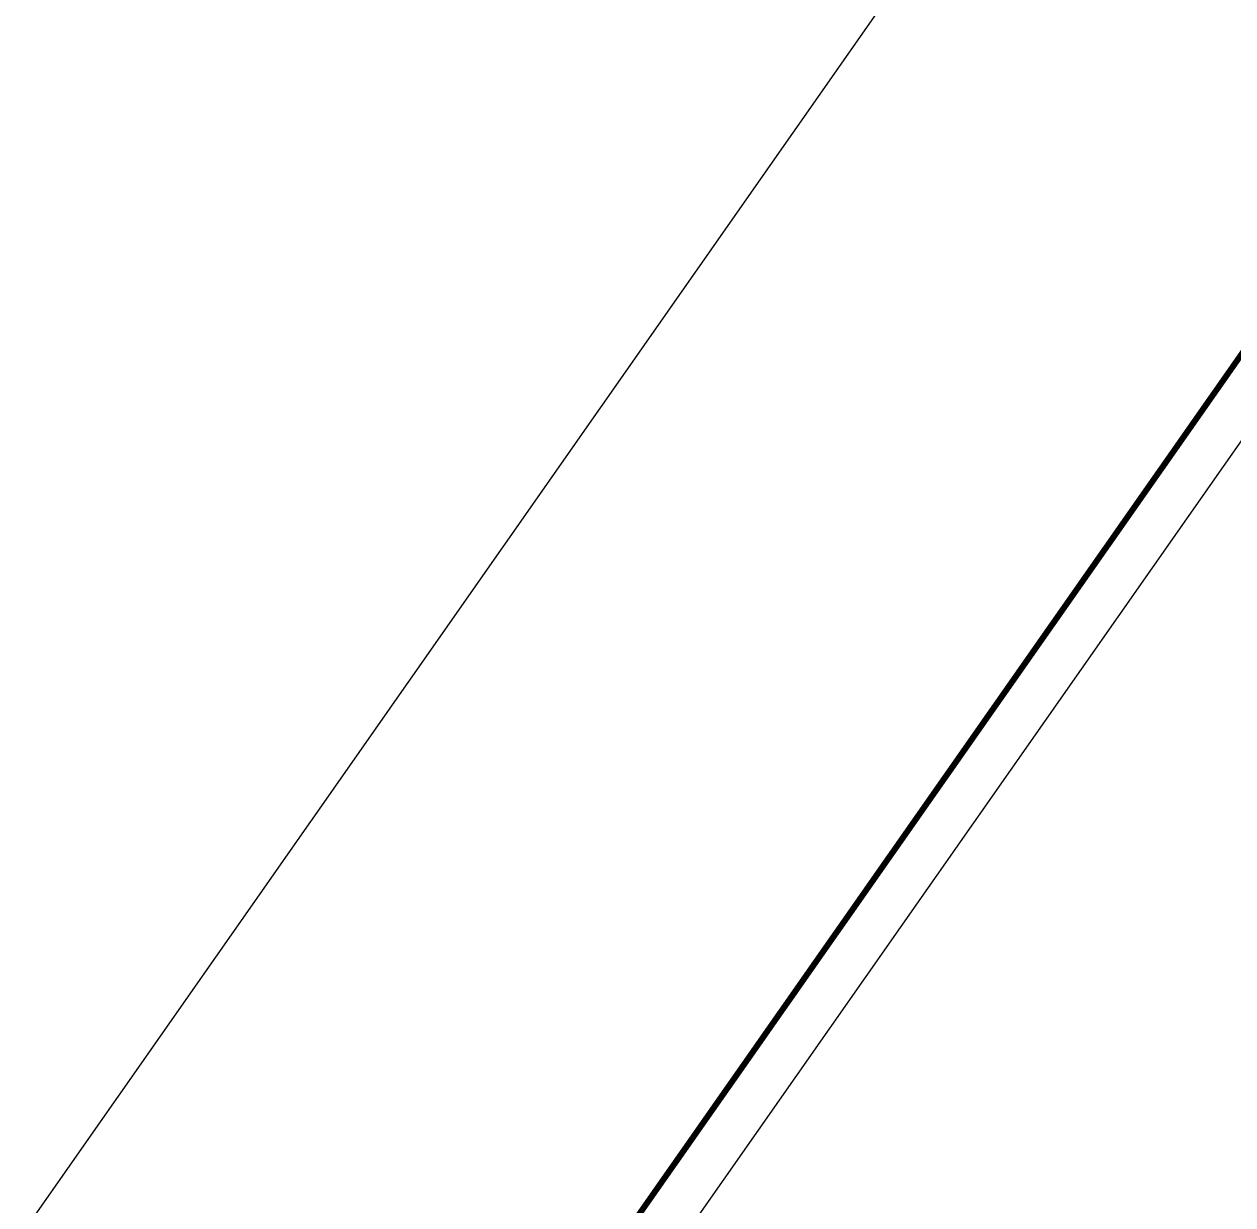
# Model space of a CAD drawing. Header units: inches. Extents: x 36473197 to 36486087, y 3899343 to 3911260.
# Drawn here: x 36473860.2 to 36474104.6, y 3906709.9 to 3906948.7 of the extents above; entities that cross this region are included whole.
import ezdxf

# ---------------------------------------------------------------- set-up
doc = ezdxf.new("R2010")
doc.units = ezdxf.units.IN
doc.header["$MEASUREMENT"] = 0
doc.layers.add('四盘区辅运巷', color=7, linetype='Continuous', lineweight=0)
doc.layers.add('图例区', color=7, linetype='Continuous', lineweight=0)
doc.styles.add('宋体', font='SIMSUN.TTC')

msp = doc.modelspace()

# ---------------------------------------------------------------- linework, layer by layer
at = {"layer": '四盘区辅运巷', "color": 7, "linetype": 'Continuous', "flags": 128}
for points in [[(36473197.18, 3905757.93), (36482207.75, 3899448.44), (36485936.09, 3904772.87), (36476925.52, 3911082.36), (36473197.18, 3905757.93)], [(36473350.38, 3905784.94), (36482180.74, 3899601.64), (36485782.89, 3904745.86), (36476952.53, 3910929.16), (36473350.38, 3905784.94)]]:
    msp.add_lwpolyline(points, dxfattribs=at)
at = {"layer": '四盘区辅运巷', "color": 7, "linetype": 'Continuous', "lineweight": 100, "flags": 128}
msp.add_lwpolyline([(36473336.46, 3905782.48), (36482183.2, 3899587.72), (36485796.81, 3904748.32), (36476950.07, 3910943.08), (36473336.46, 3905782.48)], dxfattribs=at)

# ---------------------------------------------------------------- texts
at = {"layer": '图例区', "char_height": 4.5, "width": 7.5124, "attachment_point": 1, "rotation": 324.9991, "style": '宋体'}
for s, insert in [('中\\P\\P\\P\\P\\P\\P\\P\\P\\P\\P\\P\\P\\P\\P\\P\\P\\P\\P\\P\\P\\P\\P\\P\\P\\P\\P\\P\\P\\P\\P\\P\\P\\P\\P\\P\\P\\P\\P\\P\\P\\P\\P\\P\\P\\P\\P\\P\\P\\P\\P\\P\\P\\P\\P\\P\\P\\P\\P\\P\\P\\P\\P\\P生\\P\\P\\P\\P\\P\\P\\P\\P\\P\\P\\P\\P\\P\\P\\P\\P\\P\\P\\P\\P\\P\\P\\P\\P\\P\\P\\P\\P\\P\\P\\P\\P\\P\\P\\P\\P\\P\\P\\P\\P\\P\\P\\P\\P\\P\\P\\P\\P\\P\\P\\P\\P\\P\\P\\P\\P\\P\\P\\P\\P\\P\\P\\P\\P\\P\\P\\P\\P\\P\\P\\P\\P\\P\\P\\P\\P\\P\\P\\P\\P界\\P', (36474258.84, 3906868.63)), ('白\\P\\P\\P\\P\\P\\P\\P\\P\\P\\P\\P\\P\\P\\P\\P\\P\\P\\P\\P\\P\\P\\P\\P\\P\\P\\P\\P\\P\\P\\P\\P\\P\\P\\P\\P\\P\\P\\P\\P\\P\\P\\P\\P\\P\\P\\P\\P\\P垩\\P\\P\\P\\P\\P\\P\\P\\P\\P\\P\\P\\P\\P\\P\\P\\P\\P\\P\\P\\P\\P\\P\\P\\P\\P\\P\\P\\P\\P\\P\\P\\P\\P\\P\\P\\P\\P\\P\\P\\P\\P\\P\\P\\P\\P\\P系\\P', (36474276.19, 3906864.91)), ('\\P\\P\\P\\P\\P\\P\\P\\P\\P\\P\\P下\\P\\P\\P\\P\\P\\P\\P\\P\\P\\P\\P\\P\\P\\P\\P\\P\\P\\P\\P\\P\\P\\P\\P\\P\\P\\P\\P\\P\\P\\P\\P\\P\\P\\P\\P\\P\\P\\P\\P\\P\\P\\P\\P\\P\\P\\P\\P\\P\\P\\P\\P\\P\\P\\P\\P\\P\\P\\P\\P\\P\\P\\P\\P\\P\\P\\P\\P统\\P', (36474287.44, 3906855.22))]:
    msp.add_mtext(s, dxfattribs=dict(at, insert=insert))

doc.saveas('drawing.dxf')
